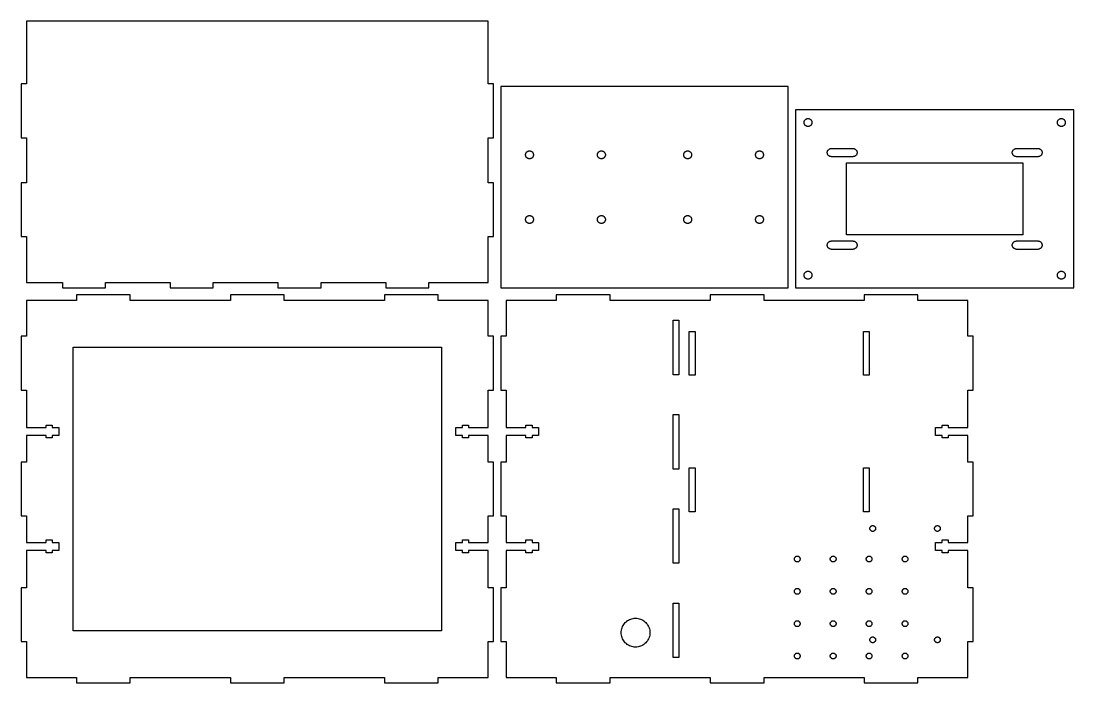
# Model space of a CAD drawing. Header units: millimetres. Extents: x 6 to 592, y 6 to 374.
import ezdxf

# ---------------------------------------------------------------- set-up
doc = ezdxf.new("R2010")
doc.units = ezdxf.units.MM
doc.layers.add('CUT', color=1, linetype='Continuous')
doc.layers.add('CUT_INNER', color=1, linetype='Continuous')

msp = doc.modelspace()

# ---------------------------------------------------------------- linework, layer by layer
at = {"layer": 'CUT'}
for points in [[(269, 309.5), (269, 339.5), (266, 339.5), (266, 374.5), (9, 374.5), (9, 339.5), (6, 339.5), (6, 309.5), (9, 309.5), (9, 284.5), (6, 284.5), (6, 254.5), (9, 254.5), (9, 229), (29, 229), (29, 226), (53, 226), (53, 229), (89, 229), (89, 226), (113, 226), (113, 229), (149, 229), (149, 226), (173, 226), (173, 229), (209, 229), (209, 226), (233, 226), (233, 229), (266, 229), (266, 254.5), (269, 254.5), (269, 284.5), (266, 284.5), (266, 309.5), (269, 309.5)], [(433, 338), (273, 338), (273, 226), (433, 226), (433, 338)], [(437, 325), (437, 226), (592, 226), (592, 325), (437, 325)], [(66.8, 9), (122.5, 9), (122.5, 6), (152.5, 6), (152.5, 9), (208.2, 9), (208.2, 6), (238.2, 6), (238.2, 9), (266, 9), (266, 29), (269, 29), (269, 59), (266, 59), (266, 79.8), (255, 79.8), (255, 78.4), (251.6, 78.4), (251.6, 79.8), (248, 79.8), (248, 84.2), (251.6, 84.2), (251.6, 85.6), (255, 85.6), (255, 84.2), (266, 84.2), (266, 99), (269, 99), (269, 129), (266, 129), (266, 143.8), (255, 143.8), (255, 142.4), (251.6, 142.4), (251.6, 143.8), (248, 143.8), (248, 148.2), (251.6, 148.2), (251.6, 149.6), (255, 149.6), (255, 148.2), (266, 148.2), (266, 169), (269, 169), (269, 199), (266, 199), (266, 219), (238.2, 219), (238.2, 222), (208.2, 222), (208.2, 219), (152.5, 219), (152.5, 222), (122.5, 222), (122.5, 219), (66.8, 219), (66.8, 222), (36.8, 222), (36.8, 219), (9, 219), (9, 199), (6, 199), (6, 169), (9, 169), (9, 148.2), (20, 148.2), (20, 149.6), (23.4, 149.6), (23.4, 148.2), (27, 148.2), (27, 143.8), (23.4, 143.8), (23.4, 142.4), (20, 142.4), (20, 143.8), (9, 143.8), (9, 129), (6, 129), (6, 99), (9, 99), (9, 84.2), (20, 84.2), (20, 85.6), (23.4, 85.6), (23.4, 84.2), (27, 84.2), (27, 79.8), (23.4, 79.8), (23.4, 78.4), (20, 78.4), (20, 79.8), (9, 79.8), (9, 59), (6, 59), (6, 29), (9, 29), (9, 9), (36.8, 9), (36.8, 6), (66.8, 6), (66.8, 9)], [(333.8, 9), (389.5, 9), (389.5, 6), (419.5, 6), (419.5, 9), (475.2, 9), (475.2, 6), (505.2, 6), (505.2, 9), (533, 9), (533, 29), (536, 29), (536, 59), (533, 59), (533, 79.8), (522, 79.8), (522, 78.4), (518.6, 78.4), (518.6, 79.8), (515, 79.8), (515, 84.2), (518.6, 84.2), (518.6, 85.6), (522, 85.6), (522, 84.2), (533, 84.2), (533, 99), (536, 99), (536, 129), (533, 129), (533, 143.8), (522, 143.8), (522, 142.4), (518.6, 142.4), (518.6, 143.8), (515, 143.8), (515, 148.2), (518.6, 148.2), (518.6, 149.6), (522, 149.6), (522, 148.2), (533, 148.2), (533, 169), (536, 169), (536, 199), (533, 199), (533, 219), (505.2, 219), (505.2, 222), (475.2, 222), (475.2, 219), (419.5, 219), (419.5, 222), (389.5, 222), (389.5, 219), (333.8, 219), (333.8, 222), (303.8, 222), (303.8, 219), (276, 219), (276, 199), (273, 199), (273, 169), (276, 169), (276, 148.2), (287, 148.2), (287, 149.6), (290.4, 149.6), (290.4, 148.2), (294, 148.2), (294, 143.8), (290.4, 143.8), (290.4, 142.4), (287, 142.4), (287, 143.8), (276, 143.8), (276, 129), (273, 129), (273, 99), (276, 99), (276, 84.2), (287, 84.2), (287, 85.6), (290.4, 85.6), (290.4, 84.2), (294, 84.2), (294, 79.8), (290.4, 79.8), (290.4, 78.4), (287, 78.4), (287, 79.8), (276, 79.8), (276, 59), (273, 59), (273, 29), (276, 29), (276, 9), (303.8, 9), (303.8, 6), (333.8, 6), (333.8, 9)]]:
    msp.add_lwpolyline(points, close=True, dxfattribs=at)
at = {"layer": 'CUT_INNER'}
for points in [[(446.2, 317.8), (446.2, 317.6), (446.1, 317.4), (446.1, 317.2), (446, 317.1), (445.9, 316.9), (445.8, 316.7), (445.7, 316.6), (445.6, 316.4), (445.4, 316.3), (445.3, 316.2), (445.1, 316.1), (444.9, 316), (444.8, 315.9), (444.6, 315.9), (444.4, 315.8), (444.2, 315.8), (444, 315.8), (443.8, 315.8), (443.6, 315.8), (443.4, 315.9), (443.2, 315.9), (443.1, 316), (442.9, 316.1), (442.7, 316.2), (442.6, 316.3), (442.4, 316.4), (442.3, 316.6), (442.2, 316.7), (442.1, 316.9), (442, 317.1), (441.9, 317.2), (441.9, 317.4), (441.8, 317.6), (441.8, 317.8), (441.8, 318), (441.8, 318.2), (441.8, 318.4), (441.9, 318.6), (441.9, 318.8), (442, 318.9), (442.1, 319.1), (442.2, 319.3), (442.3, 319.4), (442.4, 319.6), (442.6, 319.7), (442.7, 319.8), (442.9, 319.9), (443.1, 320), (443.2, 320.1), (443.4, 320.1), (443.6, 320.2), (443.8, 320.2), (444, 320.2), (444.2, 320.2), (444.4, 320.2), (444.6, 320.1), (444.8, 320.1), (444.9, 320), (445.1, 319.9), (445.3, 319.8), (445.4, 319.7), (445.6, 319.6), (445.7, 319.4), (445.8, 319.3), (445.9, 319.1), (446, 318.9), (446.1, 318.8), (446.1, 318.6), (446.2, 318.4), (446.2, 318.2), (446.2, 318), (446.2, 317.8)], [(587.2, 317.8), (587.2, 317.6), (587.1, 317.4), (587.1, 317.2), (587, 317.1), (586.9, 316.9), (586.8, 316.7), (586.7, 316.6), (586.6, 316.4), (586.4, 316.3), (586.3, 316.2), (586.1, 316.1), (585.9, 316), (585.8, 315.9), (585.6, 315.9), (585.4, 315.8), (585.2, 315.8), (585, 315.8), (584.8, 315.8), (584.6, 315.8), (584.4, 315.9), (584.2, 315.9), (584.1, 316), (583.9, 316.1), (583.7, 316.2), (583.6, 316.3), (583.4, 316.4), (583.3, 316.6), (583.2, 316.7), (583.1, 316.9), (583, 317.1), (582.9, 317.2), (582.9, 317.4), (582.8, 317.6), (582.8, 317.8), (582.8, 318), (582.8, 318.2), (582.8, 318.4), (582.9, 318.6), (582.9, 318.8), (583, 318.9), (583.1, 319.1), (583.2, 319.3), (583.3, 319.4), (583.4, 319.6), (583.6, 319.7), (583.7, 319.8), (583.9, 319.9), (584.1, 320), (584.2, 320.1), (584.4, 320.1), (584.6, 320.2), (584.8, 320.2), (585, 320.2), (585.2, 320.2), (585.4, 320.2), (585.6, 320.1), (585.8, 320.1), (585.9, 320), (586.1, 319.9), (586.3, 319.8), (586.4, 319.7), (586.6, 319.6), (586.7, 319.4), (586.8, 319.3), (586.9, 319.1), (587, 318.9), (587.1, 318.8), (587.1, 318.6), (587.2, 318.4), (587.2, 318.2), (587.2, 318), (587.2, 317.8)], [(288.8, 297.8), (288.6, 297.8), (288.4, 297.9), (288.2, 297.9), (288.1, 298), (287.9, 298.1), (287.7, 298.2), (287.6, 298.3), (287.4, 298.4), (287.3, 298.6), (287.2, 298.7), (287.1, 298.9), (287, 299.1), (286.9, 299.2), (286.9, 299.4), (286.8, 299.6), (286.8, 299.8), (286.8, 300), (286.8, 300.2), (286.8, 300.4), (286.9, 300.6), (286.9, 300.8), (287, 300.9), (287.1, 301.1), (287.2, 301.3), (287.3, 301.4), (287.4, 301.6), (287.6, 301.7), (287.7, 301.8), (287.9, 301.9), (288.1, 302), (288.2, 302.1), (288.4, 302.1), (288.6, 302.2), (288.8, 302.2), (289, 302.2), (289.2, 302.2), (289.4, 302.2), (289.6, 302.1), (289.8, 302.1), (289.9, 302), (290.1, 301.9), (290.3, 301.8), (290.4, 301.7), (290.6, 301.6), (290.7, 301.4), (290.8, 301.3), (290.9, 301.1), (291, 300.9), (291.1, 300.8), (291.1, 300.6), (291.2, 300.4), (291.2, 300.2), (291.2, 300), (291.2, 299.8), (291.2, 299.6), (291.1, 299.4), (291.1, 299.2), (291, 299.1), (290.9, 298.9), (290.8, 298.7), (290.7, 298.6), (290.6, 298.4), (290.4, 298.3), (290.3, 298.2), (290.1, 298.1), (289.9, 298), (289.8, 297.9), (289.6, 297.9), (289.4, 297.8), (289.2, 297.8), (289, 297.8), (288.8, 297.8)], [(328.8, 297.8), (328.6, 297.8), (328.4, 297.9), (328.2, 297.9), (328.1, 298), (327.9, 298.1), (327.7, 298.2), (327.6, 298.3), (327.4, 298.4), (327.3, 298.6), (327.2, 298.7), (327.1, 298.9), (327, 299.1), (326.9, 299.2), (326.9, 299.4), (326.8, 299.6), (326.8, 299.8), (326.8, 300), (326.8, 300.2), (326.8, 300.4), (326.9, 300.6), (326.9, 300.8), (327, 300.9), (327.1, 301.1), (327.2, 301.3), (327.3, 301.4), (327.4, 301.6), (327.6, 301.7), (327.7, 301.8), (327.9, 301.9), (328.1, 302), (328.2, 302.1), (328.4, 302.1), (328.6, 302.2), (328.8, 302.2), (329, 302.2), (329.2, 302.2), (329.4, 302.2), (329.6, 302.1), (329.8, 302.1), (329.9, 302), (330.1, 301.9), (330.3, 301.8), (330.4, 301.7), (330.6, 301.6), (330.7, 301.4), (330.8, 301.3), (330.9, 301.1), (331, 300.9), (331.1, 300.8), (331.1, 300.6), (331.2, 300.4), (331.2, 300.2), (331.2, 300), (331.2, 299.8), (331.2, 299.6), (331.1, 299.4), (331.1, 299.2), (331, 299.1), (330.9, 298.9), (330.8, 298.7), (330.7, 298.6), (330.6, 298.4), (330.4, 298.3), (330.3, 298.2), (330.1, 298.1), (329.9, 298), (329.8, 297.9), (329.6, 297.9), (329.4, 297.8), (329.2, 297.8), (329, 297.8), (328.8, 297.8)], [(376.8, 297.8), (376.6, 297.8), (376.4, 297.9), (376.2, 297.9), (376.1, 298), (375.9, 298.1), (375.7, 298.2), (375.6, 298.3), (375.4, 298.4), (375.3, 298.6), (375.2, 298.7), (375.1, 298.9), (375, 299.1), (374.9, 299.2), (374.9, 299.4), (374.8, 299.6), (374.8, 299.8), (374.8, 300), (374.8, 300.2), (374.8, 300.4), (374.9, 300.6), (374.9, 300.8), (375, 300.9), (375.1, 301.1), (375.2, 301.3), (375.3, 301.4), (375.4, 301.6), (375.6, 301.7), (375.7, 301.8), (375.9, 301.9), (376.1, 302), (376.2, 302.1), (376.4, 302.1), (376.6, 302.2), (376.8, 302.2), (377, 302.2), (377.2, 302.2), (377.4, 302.2), (377.6, 302.1), (377.8, 302.1), (377.9, 302), (378.1, 301.9), (378.3, 301.8), (378.4, 301.7), (378.6, 301.6), (378.7, 301.4), (378.8, 301.3), (378.9, 301.1), (379, 300.9), (379.1, 300.8), (379.1, 300.6), (379.2, 300.4), (379.2, 300.2), (379.2, 300), (379.2, 299.8), (379.2, 299.6), (379.1, 299.4), (379.1, 299.2), (379, 299.1), (378.9, 298.9), (378.8, 298.7), (378.7, 298.6), (378.6, 298.4), (378.4, 298.3), (378.3, 298.2), (378.1, 298.1), (377.9, 298), (377.8, 297.9), (377.6, 297.9), (377.4, 297.8), (377.2, 297.8), (377, 297.8), (376.8, 297.8)], [(416.8, 297.8), (416.6, 297.8), (416.4, 297.9), (416.2, 297.9), (416.1, 298), (415.9, 298.1), (415.7, 298.2), (415.6, 298.3), (415.4, 298.4), (415.3, 298.6), (415.2, 298.7), (415.1, 298.9), (415, 299.1), (414.9, 299.2), (414.9, 299.4), (414.8, 299.6), (414.8, 299.8), (414.8, 300), (414.8, 300.2), (414.8, 300.4), (414.9, 300.6), (414.9, 300.8), (415, 300.9), (415.1, 301.1), (415.2, 301.3), (415.3, 301.4), (415.4, 301.6), (415.6, 301.7), (415.7, 301.8), (415.9, 301.9), (416.1, 302), (416.2, 302.1), (416.4, 302.1), (416.6, 302.2), (416.8, 302.2), (417, 302.2), (417.2, 302.2), (417.4, 302.2), (417.6, 302.1), (417.8, 302.1), (417.9, 302), (418.1, 301.9), (418.3, 301.8), (418.4, 301.7), (418.6, 301.6), (418.7, 301.4), (418.8, 301.3), (418.9, 301.1), (419, 300.9), (419.1, 300.8), (419.1, 300.6), (419.2, 300.4), (419.2, 300.2), (419.2, 300), (419.2, 299.8), (419.2, 299.6), (419.1, 299.4), (419.1, 299.2), (419, 299.1), (418.9, 298.9), (418.8, 298.7), (418.7, 298.6), (418.6, 298.4), (418.4, 298.3), (418.3, 298.2), (418.1, 298.1), (417.9, 298), (417.8, 297.9), (417.6, 297.9), (417.4, 297.8), (417.2, 297.8), (417, 297.8), (416.8, 297.8)], [(471.3, 301), (471.3, 300.9), (471.2, 300.7), (471.2, 300.5), (471.1, 300.3), (471, 300.1), (470.9, 299.9), (470.8, 299.8), (470.6, 299.6), (470.5, 299.5), (470.3, 299.4), (470.1, 299.3), (470, 299.2), (469.8, 299.1), (469.6, 299), (469.4, 299), (469.2, 299), (469, 298.9), (457, 298.9), (456.8, 299), (456.6, 299), (456.4, 299), (456.2, 299.1), (456, 299.2), (455.9, 299.3), (455.7, 299.4), (455.5, 299.5), (455.4, 299.6), (455.2, 299.8), (455.1, 299.9), (455, 300.1), (454.9, 300.3), (454.8, 300.5), (454.8, 300.7), (454.7, 300.9), (454.7, 301), (454.7, 301.3), (454.7, 301.5), (454.7, 301.6), (454.8, 301.8), (454.8, 302), (454.9, 302.2), (455, 302.4), (455.1, 302.6), (455.2, 302.7), (455.4, 302.9), (455.5, 303), (455.7, 303.1), (455.9, 303.2), (456, 303.3), (456.2, 303.4), (456.4, 303.5), (456.6, 303.5), (456.8, 303.5), (457, 303.6), (469, 303.6), (469.2, 303.5), (469.4, 303.5), (469.6, 303.5), (469.8, 303.4), (470, 303.3), (470.1, 303.2), (470.3, 303.1), (470.5, 303), (470.6, 302.9), (470.8, 302.7), (470.9, 302.6), (471, 302.4), (471.1, 302.2), (471.2, 302), (471.2, 301.8), (471.3, 301.6), (471.3, 301.5), (471.3, 301.3), (471.3, 301)], [(574.3, 301), (574.3, 300.9), (574.2, 300.7), (574.2, 300.5), (574.1, 300.3), (574, 300.1), (573.9, 299.9), (573.8, 299.8), (573.6, 299.6), (573.5, 299.5), (573.3, 299.4), (573.1, 299.3), (573, 299.2), (572.8, 299.1), (572.6, 299), (572.4, 299), (572.2, 299), (572, 298.9), (560, 298.9), (559.8, 299), (559.6, 299), (559.4, 299), (559.2, 299.1), (559, 299.2), (558.9, 299.3), (558.7, 299.4), (558.5, 299.5), (558.4, 299.6), (558.2, 299.8), (558.1, 299.9), (558, 300.1), (557.9, 300.3), (557.8, 300.5), (557.8, 300.7), (557.7, 300.9), (557.7, 301), (557.7, 301.3), (557.7, 301.5), (557.7, 301.6), (557.8, 301.8), (557.8, 302), (557.9, 302.2), (558, 302.4), (558.1, 302.6), (558.2, 302.7), (558.4, 302.9), (558.5, 303), (558.7, 303.1), (558.9, 303.2), (559, 303.3), (559.2, 303.4), (559.4, 303.5), (559.6, 303.5), (559.8, 303.5), (560, 303.6), (572, 303.6), (572.2, 303.5), (572.4, 303.5), (572.6, 303.5), (572.8, 303.4), (573, 303.3), (573.1, 303.2), (573.3, 303.1), (573.5, 303), (573.6, 302.9), (573.8, 302.7), (573.9, 302.6), (574, 302.4), (574.1, 302.2), (574.2, 302), (574.2, 301.8), (574.3, 301.6), (574.3, 301.5), (574.3, 301.3), (574.3, 301)], [(563.5, 255.5), (465.5, 255.5), (465.5, 295.5), (563.5, 295.5), (563.5, 255.5)], [(288.8, 261.8), (288.6, 261.8), (288.4, 261.9), (288.2, 261.9), (288.1, 262), (287.9, 262.1), (287.7, 262.2), (287.6, 262.3), (287.4, 262.4), (287.3, 262.6), (287.2, 262.7), (287.1, 262.9), (287, 263.1), (286.9, 263.2), (286.9, 263.4), (286.8, 263.6), (286.8, 263.8), (286.8, 264), (286.8, 264.2), (286.8, 264.4), (286.9, 264.6), (286.9, 264.8), (287, 264.9), (287.1, 265.1), (287.2, 265.3), (287.3, 265.4), (287.4, 265.6), (287.6, 265.7), (287.7, 265.8), (287.9, 265.9), (288.1, 266), (288.2, 266.1), (288.4, 266.1), (288.6, 266.2), (288.8, 266.2), (289, 266.2), (289.2, 266.2), (289.4, 266.2), (289.6, 266.1), (289.8, 266.1), (289.9, 266), (290.1, 265.9), (290.3, 265.8), (290.4, 265.7), (290.6, 265.6), (290.7, 265.4), (290.8, 265.3), (290.9, 265.1), (291, 264.9), (291.1, 264.8), (291.1, 264.6), (291.2, 264.4), (291.2, 264.2), (291.2, 264), (291.2, 263.8), (291.2, 263.6), (291.1, 263.4), (291.1, 263.2), (291, 263.1), (290.9, 262.9), (290.8, 262.7), (290.7, 262.6), (290.6, 262.4), (290.4, 262.3), (290.3, 262.2), (290.1, 262.1), (289.9, 262), (289.8, 261.9), (289.6, 261.9), (289.4, 261.8), (289.2, 261.8), (289, 261.8), (288.8, 261.8)], [(328.8, 261.8), (328.6, 261.8), (328.4, 261.9), (328.2, 261.9), (328.1, 262), (327.9, 262.1), (327.7, 262.2), (327.6, 262.3), (327.4, 262.4), (327.3, 262.6), (327.2, 262.7), (327.1, 262.9), (327, 263.1), (326.9, 263.2), (326.9, 263.4), (326.8, 263.6), (326.8, 263.8), (326.8, 264), (326.8, 264.2), (326.8, 264.4), (326.9, 264.6), (326.9, 264.8), (327, 264.9), (327.1, 265.1), (327.2, 265.3), (327.3, 265.4), (327.4, 265.6), (327.6, 265.7), (327.7, 265.8), (327.9, 265.9), (328.1, 266), (328.2, 266.1), (328.4, 266.1), (328.6, 266.2), (328.8, 266.2), (329, 266.2), (329.2, 266.2), (329.4, 266.2), (329.6, 266.1), (329.8, 266.1), (329.9, 266), (330.1, 265.9), (330.3, 265.8), (330.4, 265.7), (330.6, 265.6), (330.7, 265.4), (330.8, 265.3), (330.9, 265.1), (331, 264.9), (331.1, 264.8), (331.1, 264.6), (331.2, 264.4), (331.2, 264.2), (331.2, 264), (331.2, 263.8), (331.2, 263.6), (331.1, 263.4), (331.1, 263.2), (331, 263.1), (330.9, 262.9), (330.8, 262.7), (330.7, 262.6), (330.6, 262.4), (330.4, 262.3), (330.3, 262.2), (330.1, 262.1), (329.9, 262), (329.8, 261.9), (329.6, 261.9), (329.4, 261.8), (329.2, 261.8), (329, 261.8), (328.8, 261.8)], [(376.8, 261.8), (376.6, 261.8), (376.4, 261.9), (376.2, 261.9), (376.1, 262), (375.9, 262.1), (375.7, 262.2), (375.6, 262.3), (375.4, 262.4), (375.3, 262.6), (375.2, 262.7), (375.1, 262.9), (375, 263.1), (374.9, 263.2), (374.9, 263.4), (374.8, 263.6), (374.8, 263.8), (374.8, 264), (374.8, 264.2), (374.8, 264.4), (374.9, 264.6), (374.9, 264.8), (375, 264.9), (375.1, 265.1), (375.2, 265.3), (375.3, 265.4), (375.4, 265.6), (375.6, 265.7), (375.7, 265.8), (375.9, 265.9), (376.1, 266), (376.2, 266.1), (376.4, 266.1), (376.6, 266.2), (376.8, 266.2), (377, 266.2), (377.2, 266.2), (377.4, 266.2), (377.6, 266.1), (377.8, 266.1), (377.9, 266), (378.1, 265.9), (378.3, 265.8), (378.4, 265.7), (378.6, 265.6), (378.7, 265.4), (378.8, 265.3), (378.9, 265.1), (379, 264.9), (379.1, 264.8), (379.1, 264.6), (379.2, 264.4), (379.2, 264.2), (379.2, 264), (379.2, 263.8), (379.2, 263.6), (379.1, 263.4), (379.1, 263.2), (379, 263.1), (378.9, 262.9), (378.8, 262.7), (378.7, 262.6), (378.6, 262.4), (378.4, 262.3), (378.3, 262.2), (378.1, 262.1), (377.9, 262), (377.8, 261.9), (377.6, 261.9), (377.4, 261.8), (377.2, 261.8), (377, 261.8), (376.8, 261.8)], [(416.8, 261.8), (416.6, 261.8), (416.4, 261.9), (416.2, 261.9), (416.1, 262), (415.9, 262.1), (415.7, 262.2), (415.6, 262.3), (415.4, 262.4), (415.3, 262.6), (415.2, 262.7), (415.1, 262.9), (415, 263.1), (414.9, 263.2), (414.9, 263.4), (414.8, 263.6), (414.8, 263.8), (414.8, 264), (414.8, 264.2), (414.8, 264.4), (414.9, 264.6), (414.9, 264.8), (415, 264.9), (415.1, 265.1), (415.2, 265.3), (415.3, 265.4), (415.4, 265.6), (415.6, 265.7), (415.7, 265.8), (415.9, 265.9), (416.1, 266), (416.2, 266.1), (416.4, 266.1), (416.6, 266.2), (416.8, 266.2), (417, 266.2), (417.2, 266.2), (417.4, 266.2), (417.6, 266.1), (417.8, 266.1), (417.9, 266), (418.1, 265.9), (418.3, 265.8), (418.4, 265.7), (418.6, 265.6), (418.7, 265.4), (418.8, 265.3), (418.9, 265.1), (419, 264.9), (419.1, 264.8), (419.1, 264.6), (419.2, 264.4), (419.2, 264.2), (419.2, 264), (419.2, 263.8), (419.2, 263.6), (419.1, 263.4), (419.1, 263.2), (419, 263.1), (418.9, 262.9), (418.8, 262.7), (418.7, 262.6), (418.6, 262.4), (418.4, 262.3), (418.3, 262.2), (418.1, 262.1), (417.9, 262), (417.8, 261.9), (417.6, 261.9), (417.4, 261.8), (417.2, 261.8), (417, 261.8), (416.8, 261.8)], [(471.3, 249.5), (471.3, 249.4), (471.2, 249.2), (471.2, 249), (471.1, 248.8), (471, 248.6), (470.9, 248.4), (470.8, 248.3), (470.6, 248.1), (470.5, 248), (470.3, 247.9), (470.1, 247.8), (470, 247.7), (469.8, 247.6), (469.6, 247.5), (469.4, 247.5), (469.2, 247.5), (469, 247.4), (457, 247.4), (456.8, 247.5), (456.6, 247.5), (456.4, 247.5), (456.2, 247.6), (456, 247.7), (455.9, 247.8), (455.7, 247.9), (455.5, 248), (455.4, 248.1), (455.2, 248.3), (455.1, 248.4), (455, 248.6), (454.9, 248.8), (454.8, 249), (454.8, 249.2), (454.7, 249.4), (454.7, 249.5), (454.7, 249.7), (454.7, 250), (454.7, 250.1), (454.8, 250.3), (454.8, 250.5), (454.9, 250.7), (455, 250.9), (455.1, 251.1), (455.2, 251.2), (455.4, 251.4), (455.5, 251.5), (455.7, 251.6), (455.9, 251.7), (456, 251.8), (456.2, 251.9), (456.4, 252), (456.6, 252), (456.8, 252), (457, 252.1), (469, 252.1), (469.2, 252), (469.4, 252), (469.6, 252), (469.8, 251.9), (470, 251.8), (470.1, 251.7), (470.3, 251.6), (470.5, 251.5), (470.6, 251.4), (470.8, 251.2), (470.9, 251.1), (471, 250.9), (471.1, 250.7), (471.2, 250.5), (471.2, 250.3), (471.3, 250.1), (471.3, 250), (471.3, 249.7), (471.3, 249.5)], [(574.3, 249.5), (574.3, 249.4), (574.2, 249.2), (574.2, 249), (574.1, 248.8), (574, 248.6), (573.9, 248.4), (573.8, 248.3), (573.6, 248.1), (573.5, 248), (573.3, 247.9), (573.1, 247.8), (573, 247.7), (572.8, 247.6), (572.6, 247.5), (572.4, 247.5), (572.2, 247.5), (572, 247.4), (560, 247.4), (559.8, 247.5), (559.6, 247.5), (559.4, 247.5), (559.2, 247.6), (559, 247.7), (558.9, 247.8), (558.7, 247.9), (558.5, 248), (558.4, 248.1), (558.2, 248.3), (558.1, 248.4), (558, 248.6), (557.9, 248.8), (557.8, 249), (557.8, 249.2), (557.7, 249.4), (557.7, 249.5), (557.7, 249.7), (557.7, 250), (557.7, 250.1), (557.8, 250.3), (557.8, 250.5), (557.9, 250.7), (558, 250.9), (558.1, 251.1), (558.2, 251.2), (558.4, 251.4), (558.5, 251.5), (558.7, 251.6), (558.9, 251.7), (559, 251.8), (559.2, 251.9), (559.4, 252), (559.6, 252), (559.8, 252), (560, 252.1), (572, 252.1), (572.2, 252), (572.4, 252), (572.6, 252), (572.8, 251.9), (573, 251.8), (573.1, 251.7), (573.3, 251.6), (573.5, 251.5), (573.6, 251.4), (573.8, 251.2), (573.9, 251.1), (574, 250.9), (574.1, 250.7), (574.2, 250.5), (574.2, 250.3), (574.3, 250.1), (574.3, 250), (574.3, 249.7), (574.3, 249.5)], [(446.2, 232.8), (446.2, 232.6), (446.1, 232.4), (446.1, 232.2), (446, 232.1), (445.9, 231.9), (445.8, 231.7), (445.7, 231.6), (445.6, 231.4), (445.4, 231.3), (445.3, 231.2), (445.1, 231.1), (444.9, 231), (444.8, 230.9), (444.6, 230.9), (444.4, 230.8), (444.2, 230.8), (444, 230.8), (443.8, 230.8), (443.6, 230.8), (443.4, 230.9), (443.2, 230.9), (443.1, 231), (442.9, 231.1), (442.7, 231.2), (442.6, 231.3), (442.4, 231.4), (442.3, 231.6), (442.2, 231.7), (442.1, 231.9), (442, 232.1), (441.9, 232.2), (441.9, 232.4), (441.8, 232.6), (441.8, 232.8), (441.8, 233), (441.8, 233.2), (441.8, 233.4), (441.9, 233.6), (441.9, 233.8), (442, 233.9), (442.1, 234.1), (442.2, 234.3), (442.3, 234.4), (442.4, 234.6), (442.6, 234.7), (442.7, 234.8), (442.9, 234.9), (443.1, 235), (443.2, 235.1), (443.4, 235.1), (443.6, 235.2), (443.8, 235.2), (444, 235.2), (444.2, 235.2), (444.4, 235.2), (444.6, 235.1), (444.8, 235.1), (444.9, 235), (445.1, 234.9), (445.3, 234.8), (445.4, 234.7), (445.6, 234.6), (445.7, 234.4), (445.8, 234.3), (445.9, 234.1), (446, 233.9), (446.1, 233.8), (446.1, 233.6), (446.2, 233.4), (446.2, 233.2), (446.2, 233), (446.2, 232.8)], [(587.2, 232.8), (587.2, 232.6), (587.1, 232.4), (587.1, 232.2), (587, 232.1), (586.9, 231.9), (586.8, 231.7), (586.7, 231.6), (586.6, 231.4), (586.4, 231.3), (586.3, 231.2), (586.1, 231.1), (585.9, 231), (585.8, 230.9), (585.6, 230.9), (585.4, 230.8), (585.2, 230.8), (585, 230.8), (584.8, 230.8), (584.6, 230.8), (584.4, 230.9), (584.2, 230.9), (584.1, 231), (583.9, 231.1), (583.7, 231.2), (583.6, 231.3), (583.4, 231.4), (583.3, 231.6), (583.2, 231.7), (583.1, 231.9), (583, 232.1), (582.9, 232.2), (582.9, 232.4), (582.8, 232.6), (582.8, 232.8), (582.8, 233), (582.8, 233.2), (582.8, 233.4), (582.9, 233.6), (582.9, 233.8), (583, 233.9), (583.1, 234.1), (583.2, 234.3), (583.3, 234.4), (583.4, 234.6), (583.6, 234.7), (583.7, 234.8), (583.9, 234.9), (584.1, 235), (584.2, 235.1), (584.4, 235.1), (584.6, 235.2), (584.8, 235.2), (585, 235.2), (585.2, 235.2), (585.4, 235.2), (585.6, 235.1), (585.8, 235.1), (585.9, 235), (586.1, 234.9), (586.3, 234.8), (586.4, 234.7), (586.6, 234.6), (586.7, 234.4), (586.8, 234.3), (586.9, 234.1), (587, 233.9), (587.1, 233.8), (587.1, 233.6), (587.2, 233.4), (587.2, 233.2), (587.2, 233), (587.2, 232.8)], [(368.9, 177.6), (368.9, 207.9), (372.1, 207.9), (372.1, 177.6), (368.9, 177.6)], [(377.9, 177.4), (377.9, 201.7), (381.1, 201.7), (381.1, 177.4), (377.9, 177.4)], [(474.9, 177.4), (474.9, 201.7), (478.1, 201.7), (478.1, 177.4), (474.9, 177.4)], [(35, 35), (35, 193), (240, 193), (240, 35), (35, 35)], [(368.9, 125.1), (368.9, 155.4), (372.1, 155.4), (372.1, 125.1), (368.9, 125.1)], [(377.9, 101.3), (377.9, 125.7), (381.1, 125.7), (381.1, 101.3), (377.9, 101.3)], [(474.9, 101.3), (474.9, 125.7), (478.1, 125.7), (478.1, 101.3), (474.9, 101.3)], [(368.9, 72.6), (368.9, 102.9), (372.1, 102.9), (372.1, 72.6), (368.9, 72.6)], [(479.9, 90.4), (479.7, 90.4), (479.6, 90.5), (479.5, 90.5), (479.3, 90.5), (479.2, 90.6), (479.1, 90.7), (479, 90.8), (478.9, 90.9), (478.8, 91), (478.7, 91.1), (478.6, 91.2), (478.5, 91.3), (478.5, 91.5), (478.5, 91.6), (478.4, 91.7), (478.4, 91.9), (478.4, 92), (478.4, 92.1), (478.4, 92.3), (478.5, 92.4), (478.5, 92.5), (478.5, 92.7), (478.6, 92.8), (478.7, 92.9), (478.8, 93), (478.9, 93.1), (479, 93.2), (479.1, 93.3), (479.2, 93.4), (479.3, 93.5), (479.5, 93.5), (479.6, 93.5), (479.7, 93.6), (479.9, 93.6), (480, 93.6), (480.1, 93.6), (480.3, 93.6), (480.4, 93.5), (480.5, 93.5), (480.7, 93.5), (480.8, 93.4), (480.9, 93.3), (481, 93.2), (481.1, 93.1), (481.2, 93), (481.3, 92.9), (481.4, 92.8), (481.5, 92.7), (481.5, 92.5), (481.5, 92.4), (481.6, 92.3), (481.6, 92.1), (481.6, 92), (481.6, 91.9), (481.6, 91.7), (481.5, 91.6), (481.5, 91.5), (481.5, 91.3), (481.4, 91.2), (481.3, 91.1), (481.2, 91), (481.1, 90.9), (481, 90.8), (480.9, 90.7), (480.8, 90.6), (480.7, 90.5), (480.5, 90.5), (480.4, 90.5), (480.3, 90.4), (480.1, 90.4), (480, 90.4), (479.9, 90.4)], [(515.9, 90.4), (515.7, 90.4), (515.6, 90.5), (515.5, 90.5), (515.3, 90.5), (515.2, 90.6), (515.1, 90.7), (515, 90.8), (514.9, 90.9), (514.8, 91), (514.7, 91.1), (514.6, 91.2), (514.5, 91.3), (514.5, 91.5), (514.5, 91.6), (514.4, 91.7), (514.4, 91.9), (514.4, 92), (514.4, 92.1), (514.4, 92.3), (514.5, 92.4), (514.5, 92.5), (514.5, 92.7), (514.6, 92.8), (514.7, 92.9), (514.8, 93), (514.9, 93.1), (515, 93.2), (515.1, 93.3), (515.2, 93.4), (515.3, 93.5), (515.5, 93.5), (515.6, 93.5), (515.7, 93.6), (515.9, 93.6), (516, 93.6), (516.1, 93.6), (516.3, 93.6), (516.4, 93.5), (516.5, 93.5), (516.7, 93.5), (516.8, 93.4), (516.9, 93.3), (517, 93.2), (517.1, 93.1), (517.2, 93), (517.3, 92.9), (517.4, 92.8), (517.5, 92.7), (517.5, 92.5), (517.5, 92.4), (517.6, 92.3), (517.6, 92.1), (517.6, 92), (517.6, 91.9), (517.6, 91.7), (517.5, 91.6), (517.5, 91.5), (517.5, 91.3), (517.4, 91.2), (517.3, 91.1), (517.2, 91), (517.1, 90.9), (517, 90.8), (516.9, 90.7), (516.8, 90.6), (516.7, 90.5), (516.5, 90.5), (516.4, 90.5), (516.3, 90.4), (516.1, 90.4), (516, 90.4), (515.9, 90.4)], [(437.9, 73.4), (437.7, 73.4), (437.6, 73.5), (437.5, 73.5), (437.3, 73.5), (437.2, 73.6), (437.1, 73.7), (437, 73.8), (436.9, 73.9), (436.8, 74), (436.7, 74.1), (436.6, 74.2), (436.5, 74.3), (436.5, 74.5), (436.5, 74.6), (436.4, 74.7), (436.4, 74.9), (436.4, 75), (436.4, 75.1), (436.4, 75.3), (436.5, 75.4), (436.5, 75.5), (436.5, 75.7), (436.6, 75.8), (436.7, 75.9), (436.8, 76), (436.9, 76.1), (437, 76.2), (437.1, 76.3), (437.2, 76.4), (437.3, 76.5), (437.5, 76.5), (437.6, 76.5), (437.7, 76.6), (437.9, 76.6), (438, 76.6), (438.1, 76.6), (438.3, 76.6), (438.4, 76.5), (438.5, 76.5), (438.7, 76.5), (438.8, 76.4), (438.9, 76.3), (439, 76.2), (439.1, 76.1), (439.2, 76), (439.3, 75.9), (439.4, 75.8), (439.5, 75.7), (439.5, 75.5), (439.5, 75.4), (439.6, 75.3), (439.6, 75.1), (439.6, 75), (439.6, 74.9), (439.6, 74.7), (439.5, 74.6), (439.5, 74.5), (439.5, 74.3), (439.4, 74.2), (439.3, 74.1), (439.2, 74), (439.1, 73.9), (439, 73.8), (438.9, 73.7), (438.8, 73.6), (438.7, 73.5), (438.5, 73.5), (438.4, 73.5), (438.3, 73.4), (438.1, 73.4), (438, 73.4), (437.9, 73.4)], [(457.9, 73.4), (457.7, 73.4), (457.6, 73.5), (457.5, 73.5), (457.3, 73.5), (457.2, 73.6), (457.1, 73.7), (457, 73.8), (456.9, 73.9), (456.8, 74), (456.7, 74.1), (456.6, 74.2), (456.5, 74.3), (456.5, 74.5), (456.5, 74.6), (456.4, 74.7), (456.4, 74.9), (456.4, 75), (456.4, 75.1), (456.4, 75.3), (456.5, 75.4), (456.5, 75.5), (456.5, 75.7), (456.6, 75.8), (456.7, 75.9), (456.8, 76), (456.9, 76.1), (457, 76.2), (457.1, 76.3), (457.2, 76.4), (457.3, 76.5), (457.5, 76.5), (457.6, 76.5), (457.7, 76.6), (457.9, 76.6), (458, 76.6), (458.1, 76.6), (458.3, 76.6), (458.4, 76.5), (458.5, 76.5), (458.7, 76.5), (458.8, 76.4), (458.9, 76.3), (459, 76.2), (459.1, 76.1), (459.2, 76), (459.3, 75.9), (459.4, 75.8), (459.5, 75.7), (459.5, 75.5), (459.5, 75.4), (459.6, 75.3), (459.6, 75.1), (459.6, 75), (459.6, 74.9), (459.6, 74.7), (459.5, 74.6), (459.5, 74.5), (459.5, 74.3), (459.4, 74.2), (459.3, 74.1), (459.2, 74), (459.1, 73.9), (459, 73.8), (458.9, 73.7), (458.8, 73.6), (458.7, 73.5), (458.5, 73.5), (458.4, 73.5), (458.3, 73.4), (458.1, 73.4), (458, 73.4), (457.9, 73.4)], [(477.9, 73.4), (477.7, 73.4), (477.6, 73.5), (477.5, 73.5), (477.3, 73.5), (477.2, 73.6), (477.1, 73.7), (477, 73.8), (476.9, 73.9), (476.8, 74), (476.7, 74.1), (476.6, 74.2), (476.5, 74.3), (476.5, 74.5), (476.5, 74.6), (476.4, 74.7), (476.4, 74.9), (476.4, 75), (476.4, 75.1), (476.4, 75.3), (476.5, 75.4), (476.5, 75.5), (476.5, 75.7), (476.6, 75.8), (476.7, 75.9), (476.8, 76), (476.9, 76.1), (477, 76.2), (477.1, 76.3), (477.2, 76.4), (477.3, 76.5), (477.5, 76.5), (477.6, 76.5), (477.7, 76.6), (477.9, 76.6), (478, 76.6), (478.1, 76.6), (478.3, 76.6), (478.4, 76.5), (478.5, 76.5), (478.7, 76.5), (478.8, 76.4), (478.9, 76.3), (479, 76.2), (479.1, 76.1), (479.2, 76), (479.3, 75.9), (479.4, 75.8), (479.5, 75.7), (479.5, 75.5), (479.5, 75.4), (479.6, 75.3), (479.6, 75.1), (479.6, 75), (479.6, 74.9), (479.6, 74.7), (479.5, 74.6), (479.5, 74.5), (479.5, 74.3), (479.4, 74.2), (479.3, 74.1), (479.2, 74), (479.1, 73.9), (479, 73.8), (478.9, 73.7), (478.8, 73.6), (478.7, 73.5), (478.5, 73.5), (478.4, 73.5), (478.3, 73.4), (478.1, 73.4), (478, 73.4), (477.9, 73.4)], [(497.9, 73.4), (497.7, 73.4), (497.6, 73.5), (497.5, 73.5), (497.3, 73.5), (497.2, 73.6), (497.1, 73.7), (497, 73.8), (496.9, 73.9), (496.8, 74), (496.7, 74.1), (496.6, 74.2), (496.5, 74.3), (496.5, 74.5), (496.5, 74.6), (496.4, 74.7), (496.4, 74.9), (496.4, 75), (496.4, 75.1), (496.4, 75.3), (496.5, 75.4), (496.5, 75.5), (496.5, 75.7), (496.6, 75.8), (496.7, 75.9), (496.8, 76), (496.9, 76.1), (497, 76.2), (497.1, 76.3), (497.2, 76.4), (497.3, 76.5), (497.5, 76.5), (497.6, 76.5), (497.7, 76.6), (497.9, 76.6), (498, 76.6), (498.1, 76.6), (498.3, 76.6), (498.4, 76.5), (498.5, 76.5), (498.7, 76.5), (498.8, 76.4), (498.9, 76.3), (499, 76.2), (499.1, 76.1), (499.2, 76), (499.3, 75.9), (499.4, 75.8), (499.5, 75.7), (499.5, 75.5), (499.5, 75.4), (499.6, 75.3), (499.6, 75.1), (499.6, 75), (499.6, 74.9), (499.6, 74.7), (499.5, 74.6), (499.5, 74.5), (499.5, 74.3), (499.4, 74.2), (499.3, 74.1), (499.2, 74), (499.1, 73.9), (499, 73.8), (498.9, 73.7), (498.8, 73.6), (498.7, 73.5), (498.5, 73.5), (498.4, 73.5), (498.3, 73.4), (498.1, 73.4), (498, 73.4), (497.9, 73.4)], [(437.9, 55.4), (437.7, 55.4), (437.6, 55.5), (437.5, 55.5), (437.3, 55.5), (437.2, 55.6), (437.1, 55.7), (437, 55.8), (436.9, 55.9), (436.8, 56), (436.7, 56.1), (436.6, 56.2), (436.5, 56.3), (436.5, 56.5), (436.5, 56.6), (436.4, 56.7), (436.4, 56.9), (436.4, 57), (436.4, 57.1), (436.4, 57.3), (436.5, 57.4), (436.5, 57.5), (436.5, 57.7), (436.6, 57.8), (436.7, 57.9), (436.8, 58), (436.9, 58.1), (437, 58.2), (437.1, 58.3), (437.2, 58.4), (437.3, 58.5), (437.5, 58.5), (437.6, 58.5), (437.7, 58.6), (437.9, 58.6), (438, 58.6), (438.1, 58.6), (438.3, 58.6), (438.4, 58.5), (438.5, 58.5), (438.7, 58.5), (438.8, 58.4), (438.9, 58.3), (439, 58.2), (439.1, 58.1), (439.2, 58), (439.3, 57.9), (439.4, 57.8), (439.5, 57.7), (439.5, 57.5), (439.5, 57.4), (439.6, 57.3), (439.6, 57.1), (439.6, 57), (439.6, 56.9), (439.6, 56.7), (439.5, 56.6), (439.5, 56.5), (439.5, 56.3), (439.4, 56.2), (439.3, 56.1), (439.2, 56), (439.1, 55.9), (439, 55.8), (438.9, 55.7), (438.8, 55.6), (438.7, 55.5), (438.5, 55.5), (438.4, 55.5), (438.3, 55.4), (438.1, 55.4), (438, 55.4), (437.9, 55.4)], [(457.9, 55.4), (457.7, 55.4), (457.6, 55.5), (457.5, 55.5), (457.3, 55.5), (457.2, 55.6), (457.1, 55.7), (457, 55.8), (456.9, 55.9), (456.8, 56), (456.7, 56.1), (456.6, 56.2), (456.5, 56.3), (456.5, 56.5), (456.5, 56.6), (456.4, 56.7), (456.4, 56.9), (456.4, 57), (456.4, 57.1), (456.4, 57.3), (456.5, 57.4), (456.5, 57.5), (456.5, 57.7), (456.6, 57.8), (456.7, 57.9), (456.8, 58), (456.9, 58.1), (457, 58.2), (457.1, 58.3), (457.2, 58.4), (457.3, 58.5), (457.5, 58.5), (457.6, 58.5), (457.7, 58.6), (457.9, 58.6), (458, 58.6), (458.1, 58.6), (458.3, 58.6), (458.4, 58.5), (458.5, 58.5), (458.7, 58.5), (458.8, 58.4), (458.9, 58.3), (459, 58.2), (459.1, 58.1), (459.2, 58), (459.3, 57.9), (459.4, 57.8), (459.5, 57.7), (459.5, 57.5), (459.5, 57.4), (459.6, 57.3), (459.6, 57.1), (459.6, 57), (459.6, 56.9), (459.6, 56.7), (459.5, 56.6), (459.5, 56.5), (459.5, 56.3), (459.4, 56.2), (459.3, 56.1), (459.2, 56), (459.1, 55.9), (459, 55.8), (458.9, 55.7), (458.8, 55.6), (458.7, 55.5), (458.5, 55.5), (458.4, 55.5), (458.3, 55.4), (458.1, 55.4), (458, 55.4), (457.9, 55.4)], [(477.9, 55.4), (477.7, 55.4), (477.6, 55.5), (477.5, 55.5), (477.3, 55.5), (477.2, 55.6), (477.1, 55.7), (477, 55.8), (476.9, 55.9), (476.8, 56), (476.7, 56.1), (476.6, 56.2), (476.5, 56.3), (476.5, 56.5), (476.5, 56.6), (476.4, 56.7), (476.4, 56.9), (476.4, 57), (476.4, 57.1), (476.4, 57.3), (476.5, 57.4), (476.5, 57.5), (476.5, 57.7), (476.6, 57.8), (476.7, 57.9), (476.8, 58), (476.9, 58.1), (477, 58.2), (477.1, 58.3), (477.2, 58.4), (477.3, 58.5), (477.5, 58.5), (477.6, 58.5), (477.7, 58.6), (477.9, 58.6), (478, 58.6), (478.1, 58.6), (478.3, 58.6), (478.4, 58.5), (478.5, 58.5), (478.7, 58.5), (478.8, 58.4), (478.9, 58.3), (479, 58.2), (479.1, 58.1), (479.2, 58), (479.3, 57.9), (479.4, 57.8), (479.5, 57.7), (479.5, 57.5), (479.5, 57.4), (479.6, 57.3), (479.6, 57.1), (479.6, 57), (479.6, 56.9), (479.6, 56.7), (479.5, 56.6), (479.5, 56.5), (479.5, 56.3), (479.4, 56.2), (479.3, 56.1), (479.2, 56), (479.1, 55.9), (479, 55.8), (478.9, 55.7), (478.8, 55.6), (478.7, 55.5), (478.5, 55.5), (478.4, 55.5), (478.3, 55.4), (478.1, 55.4), (478, 55.4), (477.9, 55.4)], [(497.9, 55.4), (497.7, 55.4), (497.6, 55.5), (497.5, 55.5), (497.3, 55.5), (497.2, 55.6), (497.1, 55.7), (497, 55.8), (496.9, 55.9), (496.8, 56), (496.7, 56.1), (496.6, 56.2), (496.5, 56.3), (496.5, 56.5), (496.5, 56.6), (496.4, 56.7), (496.4, 56.9), (496.4, 57), (496.4, 57.1), (496.4, 57.3), (496.5, 57.4), (496.5, 57.5), (496.5, 57.7), (496.6, 57.8), (496.7, 57.9), (496.8, 58), (496.9, 58.1), (497, 58.2), (497.1, 58.3), (497.2, 58.4), (497.3, 58.5), (497.5, 58.5), (497.6, 58.5), (497.7, 58.6), (497.9, 58.6), (498, 58.6), (498.1, 58.6), (498.3, 58.6), (498.4, 58.5), (498.5, 58.5), (498.7, 58.5), (498.8, 58.4), (498.9, 58.3), (499, 58.2), (499.1, 58.1), (499.2, 58), (499.3, 57.9), (499.4, 57.8), (499.5, 57.7), (499.5, 57.5), (499.5, 57.4), (499.6, 57.3), (499.6, 57.1), (499.6, 57), (499.6, 56.9), (499.6, 56.7), (499.5, 56.6), (499.5, 56.5), (499.5, 56.3), (499.4, 56.2), (499.3, 56.1), (499.2, 56), (499.1, 55.9), (499, 55.8), (498.9, 55.7), (498.8, 55.6), (498.7, 55.5), (498.5, 55.5), (498.4, 55.5), (498.3, 55.4), (498.1, 55.4), (498, 55.4), (497.9, 55.4)], [(368.9, 20.1), (368.9, 50.4), (372.1, 50.4), (372.1, 20.1), (368.9, 20.1)], [(347.3, 26), (346.6, 26.1), (345.9, 26.3), (345.3, 26.5), (344.6, 26.7), (344, 27.1), (343.4, 27.4), (342.9, 27.9), (342.3, 28.3), (341.9, 28.9), (341.4, 29.4), (341.1, 30), (340.7, 30.6), (340.5, 31.3), (340.3, 31.9), (340.1, 32.6), (340, 33.3), (340, 34), (340, 34.7), (340.1, 35.4), (340.3, 36.1), (340.5, 36.7), (340.7, 37.4), (341.1, 38), (341.4, 38.6), (341.9, 39.1), (342.3, 39.7), (342.9, 40.1), (343.4, 40.6), (344, 40.9), (344.6, 41.3), (345.3, 41.5), (345.9, 41.7), (346.6, 41.9), (347.3, 42), (348, 42), (348.7, 42), (349.4, 41.9), (350.1, 41.7), (350.7, 41.5), (351.4, 41.3), (352, 40.9), (352.6, 40.6), (353.1, 40.1), (353.7, 39.7), (354.1, 39.1), (354.6, 38.6), (354.9, 38), (355.3, 37.4), (355.5, 36.7), (355.7, 36.1), (355.9, 35.4), (356, 34.7), (356, 34), (356, 33.3), (355.9, 32.6), (355.7, 31.9), (355.5, 31.3), (355.3, 30.6), (354.9, 30), (354.6, 29.4), (354.1, 28.9), (353.7, 28.3), (353.1, 27.9), (352.6, 27.4), (352, 27.1), (351.4, 26.7), (350.7, 26.5), (350.1, 26.3), (349.4, 26.1), (348.7, 26), (348, 26), (347.3, 26)], [(437.9, 37.4), (437.7, 37.4), (437.6, 37.5), (437.5, 37.5), (437.3, 37.5), (437.2, 37.6), (437.1, 37.7), (437, 37.8), (436.9, 37.9), (436.8, 38), (436.7, 38.1), (436.6, 38.2), (436.5, 38.3), (436.5, 38.5), (436.5, 38.6), (436.4, 38.7), (436.4, 38.9), (436.4, 39), (436.4, 39.1), (436.4, 39.3), (436.5, 39.4), (436.5, 39.5), (436.5, 39.7), (436.6, 39.8), (436.7, 39.9), (436.8, 40), (436.9, 40.1), (437, 40.2), (437.1, 40.3), (437.2, 40.4), (437.3, 40.5), (437.5, 40.5), (437.6, 40.5), (437.7, 40.6), (437.9, 40.6), (438, 40.6), (438.1, 40.6), (438.3, 40.6), (438.4, 40.5), (438.5, 40.5), (438.7, 40.5), (438.8, 40.4), (438.9, 40.3), (439, 40.2), (439.1, 40.1), (439.2, 40), (439.3, 39.9), (439.4, 39.8), (439.5, 39.7), (439.5, 39.5), (439.5, 39.4), (439.6, 39.3), (439.6, 39.1), (439.6, 39), (439.6, 38.9), (439.6, 38.7), (439.5, 38.6), (439.5, 38.5), (439.5, 38.3), (439.4, 38.2), (439.3, 38.1), (439.2, 38), (439.1, 37.9), (439, 37.8), (438.9, 37.7), (438.8, 37.6), (438.7, 37.5), (438.5, 37.5), (438.4, 37.5), (438.3, 37.4), (438.1, 37.4), (438, 37.4), (437.9, 37.4)], [(457.9, 37.4), (457.7, 37.4), (457.6, 37.5), (457.5, 37.5), (457.3, 37.5), (457.2, 37.6), (457.1, 37.7), (457, 37.8), (456.9, 37.9), (456.8, 38), (456.7, 38.1), (456.6, 38.2), (456.5, 38.3), (456.5, 38.5), (456.5, 38.6), (456.4, 38.7), (456.4, 38.9), (456.4, 39), (456.4, 39.1), (456.4, 39.3), (456.5, 39.4), (456.5, 39.5), (456.5, 39.7), (456.6, 39.8), (456.7, 39.9), (456.8, 40), (456.9, 40.1), (457, 40.2), (457.1, 40.3), (457.2, 40.4), (457.3, 40.5), (457.5, 40.5), (457.6, 40.5), (457.7, 40.6), (457.9, 40.6), (458, 40.6), (458.1, 40.6), (458.3, 40.6), (458.4, 40.5), (458.5, 40.5), (458.7, 40.5), (458.8, 40.4), (458.9, 40.3), (459, 40.2), (459.1, 40.1), (459.2, 40), (459.3, 39.9), (459.4, 39.8), (459.5, 39.7), (459.5, 39.5), (459.5, 39.4), (459.6, 39.3), (459.6, 39.1), (459.6, 39), (459.6, 38.9), (459.6, 38.7), (459.5, 38.6), (459.5, 38.5), (459.5, 38.3), (459.4, 38.2), (459.3, 38.1), (459.2, 38), (459.1, 37.9), (459, 37.8), (458.9, 37.7), (458.8, 37.6), (458.7, 37.5), (458.5, 37.5), (458.4, 37.5), (458.3, 37.4), (458.1, 37.4), (458, 37.4), (457.9, 37.4)], [(477.9, 37.4), (477.7, 37.4), (477.6, 37.5), (477.5, 37.5), (477.3, 37.5), (477.2, 37.6), (477.1, 37.7), (477, 37.8), (476.9, 37.9), (476.8, 38), (476.7, 38.1), (476.6, 38.2), (476.5, 38.3), (476.5, 38.5), (476.5, 38.6), (476.4, 38.7), (476.4, 38.9), (476.4, 39), (476.4, 39.1), (476.4, 39.3), (476.5, 39.4), (476.5, 39.5), (476.5, 39.7), (476.6, 39.8), (476.7, 39.9), (476.8, 40), (476.9, 40.1), (477, 40.2), (477.1, 40.3), (477.2, 40.4), (477.3, 40.5), (477.5, 40.5), (477.6, 40.5), (477.7, 40.6), (477.9, 40.6), (478, 40.6), (478.1, 40.6), (478.3, 40.6), (478.4, 40.5), (478.5, 40.5), (478.7, 40.5), (478.8, 40.4), (478.9, 40.3), (479, 40.2), (479.1, 40.1), (479.2, 40), (479.3, 39.9), (479.4, 39.8), (479.5, 39.7), (479.5, 39.5), (479.5, 39.4), (479.6, 39.3), (479.6, 39.1), (479.6, 39), (479.6, 38.9), (479.6, 38.7), (479.5, 38.6), (479.5, 38.5), (479.5, 38.3), (479.4, 38.2), (479.3, 38.1), (479.2, 38), (479.1, 37.9), (479, 37.8), (478.9, 37.7), (478.8, 37.6), (478.7, 37.5), (478.5, 37.5), (478.4, 37.5), (478.3, 37.4), (478.1, 37.4), (478, 37.4), (477.9, 37.4)], [(497.9, 37.4), (497.7, 37.4), (497.6, 37.5), (497.5, 37.5), (497.3, 37.5), (497.2, 37.6), (497.1, 37.7), (497, 37.8), (496.9, 37.9), (496.8, 38), (496.7, 38.1), (496.6, 38.2), (496.5, 38.3), (496.5, 38.5), (496.5, 38.6), (496.4, 38.7), (496.4, 38.9), (496.4, 39), (496.4, 39.1), (496.4, 39.3), (496.5, 39.4), (496.5, 39.5), (496.5, 39.7), (496.6, 39.8), (496.7, 39.9), (496.8, 40), (496.9, 40.1), (497, 40.2), (497.1, 40.3), (497.2, 40.4), (497.3, 40.5), (497.5, 40.5), (497.6, 40.5), (497.7, 40.6), (497.9, 40.6), (498, 40.6), (498.1, 40.6), (498.3, 40.6), (498.4, 40.5), (498.5, 40.5), (498.7, 40.5), (498.8, 40.4), (498.9, 40.3), (499, 40.2), (499.1, 40.1), (499.2, 40), (499.3, 39.9), (499.4, 39.8), (499.5, 39.7), (499.5, 39.5), (499.5, 39.4), (499.6, 39.3), (499.6, 39.1), (499.6, 39), (499.6, 38.9), (499.6, 38.7), (499.5, 38.6), (499.5, 38.5), (499.5, 38.3), (499.4, 38.2), (499.3, 38.1), (499.2, 38), (499.1, 37.9), (499, 37.8), (498.9, 37.7), (498.8, 37.6), (498.7, 37.5), (498.5, 37.5), (498.4, 37.5), (498.3, 37.4), (498.1, 37.4), (498, 37.4), (497.9, 37.4)], [(479.9, 28.4), (479.7, 28.4), (479.6, 28.5), (479.5, 28.5), (479.3, 28.5), (479.2, 28.6), (479.1, 28.7), (479, 28.8), (478.9, 28.9), (478.8, 29), (478.7, 29.1), (478.6, 29.2), (478.5, 29.3), (478.5, 29.5), (478.5, 29.6), (478.4, 29.7), (478.4, 29.9), (478.4, 30), (478.4, 30.1), (478.4, 30.3), (478.5, 30.4), (478.5, 30.5), (478.5, 30.7), (478.6, 30.8), (478.7, 30.9), (478.8, 31), (478.9, 31.1), (479, 31.2), (479.1, 31.3), (479.2, 31.4), (479.3, 31.5), (479.5, 31.5), (479.6, 31.5), (479.7, 31.6), (479.9, 31.6), (480, 31.6), (480.1, 31.6), (480.3, 31.6), (480.4, 31.5), (480.5, 31.5), (480.7, 31.5), (480.8, 31.4), (480.9, 31.3), (481, 31.2), (481.1, 31.1), (481.2, 31), (481.3, 30.9), (481.4, 30.8), (481.5, 30.7), (481.5, 30.5), (481.5, 30.4), (481.6, 30.3), (481.6, 30.1), (481.6, 30), (481.6, 29.9), (481.6, 29.7), (481.5, 29.6), (481.5, 29.5), (481.5, 29.3), (481.4, 29.2), (481.3, 29.1), (481.2, 29), (481.1, 28.9), (481, 28.8), (480.9, 28.7), (480.8, 28.6), (480.7, 28.5), (480.5, 28.5), (480.4, 28.5), (480.3, 28.4), (480.1, 28.4), (480, 28.4), (479.9, 28.4)], [(515.9, 28.4), (515.7, 28.4), (515.6, 28.5), (515.5, 28.5), (515.3, 28.5), (515.2, 28.6), (515.1, 28.7), (515, 28.8), (514.9, 28.9), (514.8, 29), (514.7, 29.1), (514.6, 29.2), (514.5, 29.3), (514.5, 29.5), (514.5, 29.6), (514.4, 29.7), (514.4, 29.9), (514.4, 30), (514.4, 30.1), (514.4, 30.3), (514.5, 30.4), (514.5, 30.5), (514.5, 30.7), (514.6, 30.8), (514.7, 30.9), (514.8, 31), (514.9, 31.1), (515, 31.2), (515.1, 31.3), (515.2, 31.4), (515.3, 31.5), (515.5, 31.5), (515.6, 31.5), (515.7, 31.6), (515.9, 31.6), (516, 31.6), (516.1, 31.6), (516.3, 31.6), (516.4, 31.5), (516.5, 31.5), (516.7, 31.5), (516.8, 31.4), (516.9, 31.3), (517, 31.2), (517.1, 31.1), (517.2, 31), (517.3, 30.9), (517.4, 30.8), (517.5, 30.7), (517.5, 30.5), (517.5, 30.4), (517.6, 30.3), (517.6, 30.1), (517.6, 30), (517.6, 29.9), (517.6, 29.7), (517.5, 29.6), (517.5, 29.5), (517.5, 29.3), (517.4, 29.2), (517.3, 29.1), (517.2, 29), (517.1, 28.9), (517, 28.8), (516.9, 28.7), (516.8, 28.6), (516.7, 28.5), (516.5, 28.5), (516.4, 28.5), (516.3, 28.4), (516.1, 28.4), (516, 28.4), (515.9, 28.4)], [(437.9, 19.4), (437.7, 19.4), (437.6, 19.5), (437.5, 19.5), (437.3, 19.5), (437.2, 19.6), (437.1, 19.7), (437, 19.8), (436.9, 19.9), (436.8, 20), (436.7, 20.1), (436.6, 20.2), (436.5, 20.3), (436.5, 20.5), (436.5, 20.6), (436.4, 20.7), (436.4, 20.9), (436.4, 21), (436.4, 21.1), (436.4, 21.3), (436.5, 21.4), (436.5, 21.5), (436.5, 21.7), (436.6, 21.8), (436.7, 21.9), (436.8, 22), (436.9, 22.1), (437, 22.2), (437.1, 22.3), (437.2, 22.4), (437.3, 22.5), (437.5, 22.5), (437.6, 22.5), (437.7, 22.6), (437.9, 22.6), (438, 22.6), (438.1, 22.6), (438.3, 22.6), (438.4, 22.5), (438.5, 22.5), (438.7, 22.5), (438.8, 22.4), (438.9, 22.3), (439, 22.2), (439.1, 22.1), (439.2, 22), (439.3, 21.9), (439.4, 21.8), (439.5, 21.7), (439.5, 21.5), (439.5, 21.4), (439.6, 21.3), (439.6, 21.1), (439.6, 21), (439.6, 20.9), (439.6, 20.7), (439.5, 20.6), (439.5, 20.5), (439.5, 20.3), (439.4, 20.2), (439.3, 20.1), (439.2, 20), (439.1, 19.9), (439, 19.8), (438.9, 19.7), (438.8, 19.6), (438.7, 19.5), (438.5, 19.5), (438.4, 19.5), (438.3, 19.4), (438.1, 19.4), (438, 19.4), (437.9, 19.4)], [(457.9, 19.4), (457.7, 19.4), (457.6, 19.5), (457.5, 19.5), (457.3, 19.5), (457.2, 19.6), (457.1, 19.7), (457, 19.8), (456.9, 19.9), (456.8, 20), (456.7, 20.1), (456.6, 20.2), (456.5, 20.3), (456.5, 20.5), (456.5, 20.6), (456.4, 20.7), (456.4, 20.9), (456.4, 21), (456.4, 21.1), (456.4, 21.3), (456.5, 21.4), (456.5, 21.5), (456.5, 21.7), (456.6, 21.8), (456.7, 21.9), (456.8, 22), (456.9, 22.1), (457, 22.2), (457.1, 22.3), (457.2, 22.4), (457.3, 22.5), (457.5, 22.5), (457.6, 22.5), (457.7, 22.6), (457.9, 22.6), (458, 22.6), (458.1, 22.6), (458.3, 22.6), (458.4, 22.5), (458.5, 22.5), (458.7, 22.5), (458.8, 22.4), (458.9, 22.3), (459, 22.2), (459.1, 22.1), (459.2, 22), (459.3, 21.9), (459.4, 21.8), (459.5, 21.7), (459.5, 21.5), (459.5, 21.4), (459.6, 21.3), (459.6, 21.1), (459.6, 21), (459.6, 20.9), (459.6, 20.7), (459.5, 20.6), (459.5, 20.5), (459.5, 20.3), (459.4, 20.2), (459.3, 20.1), (459.2, 20), (459.1, 19.9), (459, 19.8), (458.9, 19.7), (458.8, 19.6), (458.7, 19.5), (458.5, 19.5), (458.4, 19.5), (458.3, 19.4), (458.1, 19.4), (458, 19.4), (457.9, 19.4)], [(477.9, 19.4), (477.7, 19.4), (477.6, 19.5), (477.5, 19.5), (477.3, 19.5), (477.2, 19.6), (477.1, 19.7), (477, 19.8), (476.9, 19.9), (476.8, 20), (476.7, 20.1), (476.6, 20.2), (476.5, 20.3), (476.5, 20.5), (476.5, 20.6), (476.4, 20.7), (476.4, 20.9), (476.4, 21), (476.4, 21.1), (476.4, 21.3), (476.5, 21.4), (476.5, 21.5), (476.5, 21.7), (476.6, 21.8), (476.7, 21.9), (476.8, 22), (476.9, 22.1), (477, 22.2), (477.1, 22.3), (477.2, 22.4), (477.3, 22.5), (477.5, 22.5), (477.6, 22.5), (477.7, 22.6), (477.9, 22.6), (478, 22.6), (478.1, 22.6), (478.3, 22.6), (478.4, 22.5), (478.5, 22.5), (478.7, 22.5), (478.8, 22.4), (478.9, 22.3), (479, 22.2), (479.1, 22.1), (479.2, 22), (479.3, 21.9), (479.4, 21.8), (479.5, 21.7), (479.5, 21.5), (479.5, 21.4), (479.6, 21.3), (479.6, 21.1), (479.6, 21), (479.6, 20.9), (479.6, 20.7), (479.5, 20.6), (479.5, 20.5), (479.5, 20.3), (479.4, 20.2), (479.3, 20.1), (479.2, 20), (479.1, 19.9), (479, 19.8), (478.9, 19.7), (478.8, 19.6), (478.7, 19.5), (478.5, 19.5), (478.4, 19.5), (478.3, 19.4), (478.1, 19.4), (478, 19.4), (477.9, 19.4)], [(497.9, 19.4), (497.7, 19.4), (497.6, 19.5), (497.5, 19.5), (497.3, 19.5), (497.2, 19.6), (497.1, 19.7), (497, 19.8), (496.9, 19.9), (496.8, 20), (496.7, 20.1), (496.6, 20.2), (496.5, 20.3), (496.5, 20.5), (496.5, 20.6), (496.4, 20.7), (496.4, 20.9), (496.4, 21), (496.4, 21.1), (496.4, 21.3), (496.5, 21.4), (496.5, 21.5), (496.5, 21.7), (496.6, 21.8), (496.7, 21.9), (496.8, 22), (496.9, 22.1), (497, 22.2), (497.1, 22.3), (497.2, 22.4), (497.3, 22.5), (497.5, 22.5), (497.6, 22.5), (497.7, 22.6), (497.9, 22.6), (498, 22.6), (498.1, 22.6), (498.3, 22.6), (498.4, 22.5), (498.5, 22.5), (498.7, 22.5), (498.8, 22.4), (498.9, 22.3), (499, 22.2), (499.1, 22.1), (499.2, 22), (499.3, 21.9), (499.4, 21.8), (499.5, 21.7), (499.5, 21.5), (499.5, 21.4), (499.6, 21.3), (499.6, 21.1), (499.6, 21), (499.6, 20.9), (499.6, 20.7), (499.5, 20.6), (499.5, 20.5), (499.5, 20.3), (499.4, 20.2), (499.3, 20.1), (499.2, 20), (499.1, 19.9), (499, 19.8), (498.9, 19.7), (498.8, 19.6), (498.7, 19.5), (498.5, 19.5), (498.4, 19.5), (498.3, 19.4), (498.1, 19.4), (498, 19.4), (497.9, 19.4)]]:
    msp.add_lwpolyline(points, close=True, dxfattribs=at)

doc.saveas('drawing.dxf')
